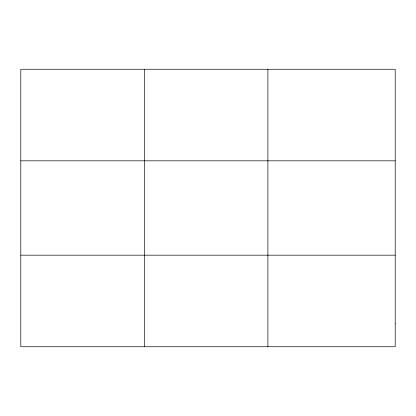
<?xml version="1.0" encoding="UTF-8"?>
<svg xmlns="http://www.w3.org/2000/svg" width="416" height="416" viewBox="0 0 416 416"><rect width="100%" height="100%" fill="white"/><g stroke="black" fill="none" stroke-linecap="round" stroke-linejoin="round"><path stroke-width="0.62" d="M144.352 346.741L144.352 69.259M267.904 346.741L267.904 69.259M20.8 160.831L395.2 160.831M20.8 255.169L395.2 255.169M395.2 323.846L395.2 346.741L20.8 346.741L20.8 69.259L395.2 69.259L395.2 323.846"/></g></svg>
